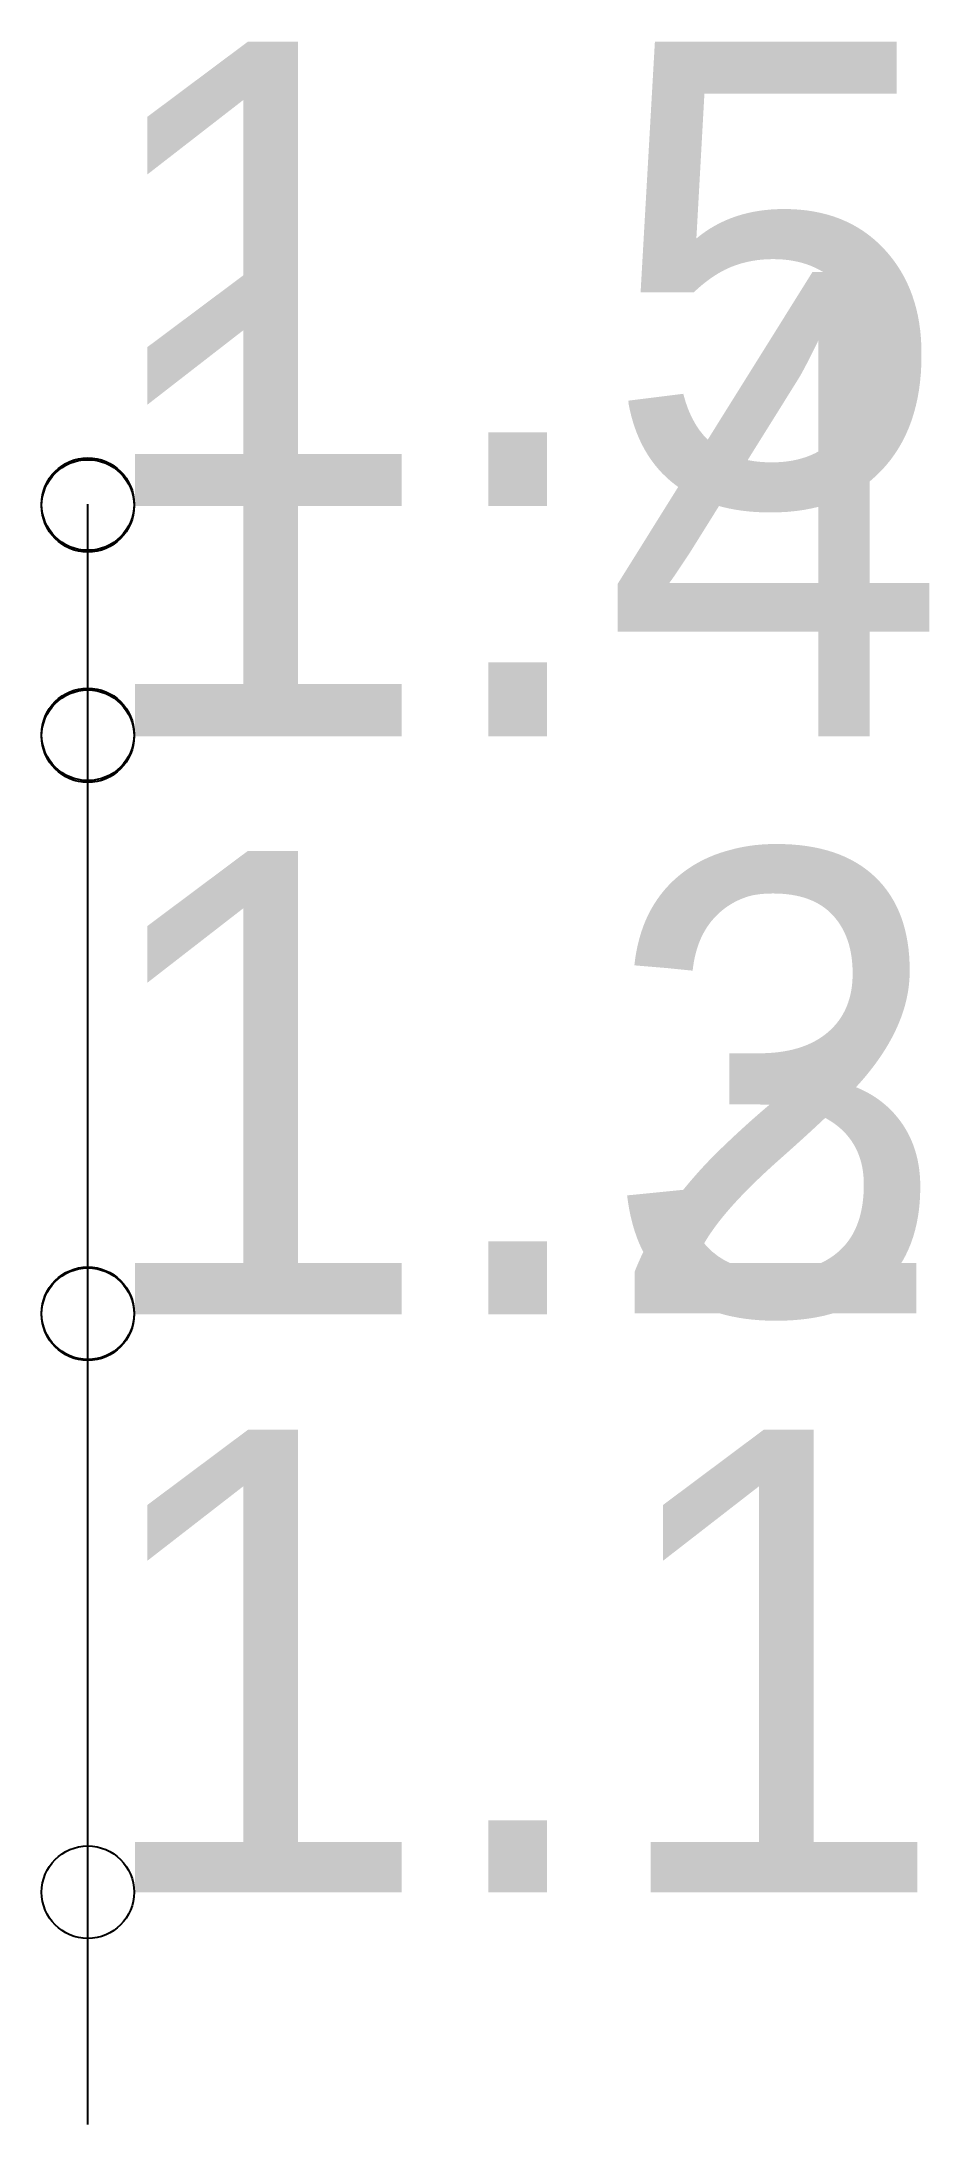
# Model space of a CAD drawing. Header units: millimetres. Extents: x -0.1 to 1.82, y 0 to 4.5.
import ezdxf

# ---------------------------------------------------------------- set-up
doc = ezdxf.new("R2010")
doc.units = ezdxf.units.MM

msp = doc.modelspace()

# ---------------------------------------------------------------- linework, layer by layer
at = {"layer": 'Shots', "color": 1}
for p, q in [((0, 3.002), (0, 3.504)), ((0, 0), (0, 3.5)), ((0, 1.754), (0, 3.006)), ((0, 1.752), (0, 3.002)), ((0, 0.502), (0, 1.754)), ((0, 0.502), (0, 1.752)), ((0, 0), (0, 0.502))]:
    msp.add_line(p, q, dxfattribs=at)
for centre in [(0, 3.504), (0, 3.5), (0, 3.006), (0, 3.002), (0, 1.754), (0, 1.752), (0, 0.502)]:
    msp.add_circle(centre, 0.1, dxfattribs=at)

# ---------------------------------------------------------------- texts
at = {"layer": 'Label'}
for s, p in [('1.5', (0, 3.504)), ('1.5', (0, 3.5)), ('1.4', (0, 3.006)), ('1.4', (0, 3.002)), ('1.2', (0, 1.754)), ('1.3', (0, 1.752)), ('1.1', (0, 0.502))]:
    msp.add_text(s, height=1, dxfattribs=at).set_placement(p)

doc.saveas('drawing.dxf')
